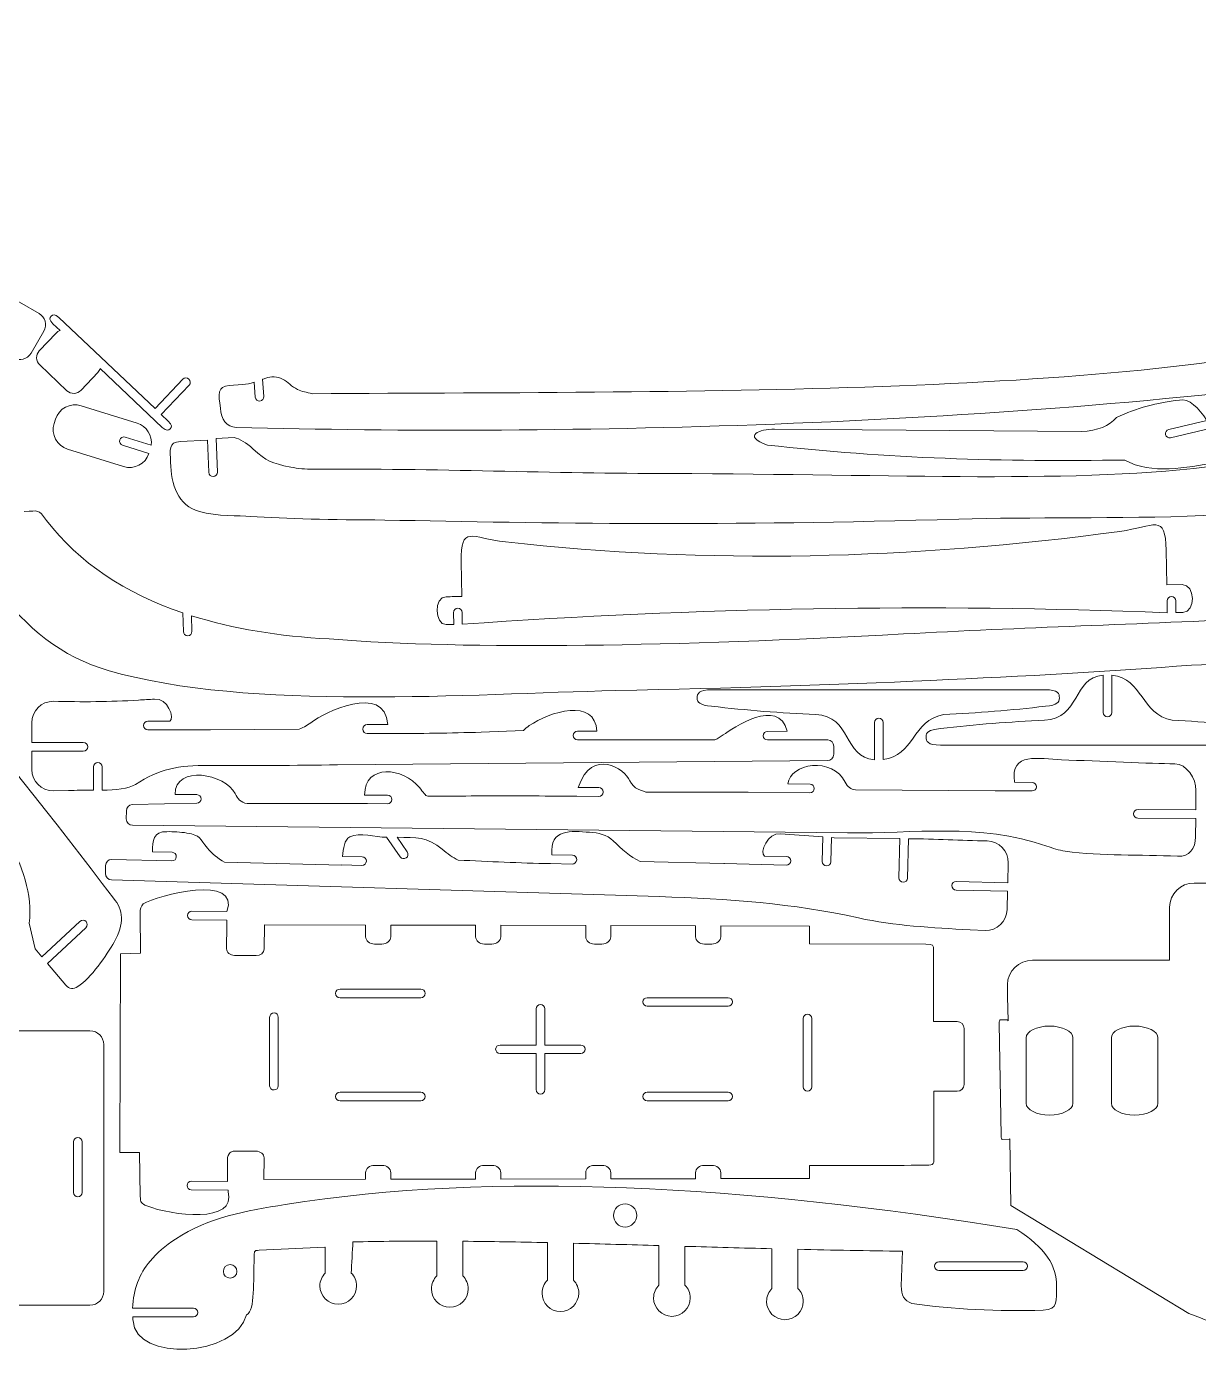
# Model space of a CAD drawing. Header units: inches. Extents: x -12.3 to 12.3, y -25.8 to -13.2.
# Drawn here: x -3.19 to 7, y -25.7 to -14.08 of the extents above; entities that cross this region are included whole.
import ezdxf

# ---------------------------------------------------------------- set-up
doc = ezdxf.new("R2010")
doc.units = ezdxf.units.IN
doc.header["$MEASUREMENT"] = 0
doc.layers.add('Layer 1', color=7, linetype='Continuous')

msp = doc.modelspace()

# ---------------------------------------------------------------- linework, layer by layer
at = {"layer": 'Layer 1', "color": 252, "lineweight": 18}
for points in [[(-9.371, -14.082), (-6.843, -16.408), (-4.514, -18.92), (-2.434, -21.663)], [(-3.767, -16.181), (-3.767, -16.181), (-3.082, -16.577), (-3.082, -16.577)], [(-3.082, -16.577), (-3.029, -16.607), (-3.01, -16.676), (-3.041, -16.729)], [(-2.961, -16.666), (-2.997, -16.631), (-2.99, -16.615), (-2.976, -16.6)], [(-2.976, -16.6), (-2.962, -16.585), (-2.946, -16.577), (-2.909, -16.612)], [(-2.976, -16.6), (-2.976, -16.6), (-2.976, -16.6), (-2.976, -16.6)], [(-2.909, -16.612), (-2.909, -16.612), (-2.073, -17.404), (-2.073, -17.404)], [(-3.041, -16.729), (-3.041, -16.729), (-3.152, -16.922), (-3.152, -16.922)], [(-2.899, -16.724), (-2.899, -16.724), (-2.961, -16.666), (-2.961, -16.666)], [(-2.933, -16.747), (-2.924, -16.736), (-2.912, -16.729), (-2.899, -16.724)], [(-3.08, -16.901), (-3.08, -16.901), (-2.933, -16.747), (-2.933, -16.747)], [(-0.705, -17.274), (2.806, -17.254), (6.347, -17.287), (8.468, -16.748)], [(-3.152, -16.922), (-3.183, -16.975), (-3.251, -16.993), (-3.304, -16.962)], [(-3.076, -17.024), (-3.111, -16.991), (-3.112, -16.935), (-3.08, -16.901)], [(-2.84, -17.248), (-2.84, -17.248), (-3.076, -17.024), (-3.076, -17.024)], [(-2.551, -17.055), (-2.554, -17.068), (-2.561, -17.08), (-2.571, -17.09)], [(-2.01, -17.567), (-2.01, -17.567), (-2.551, -17.055), (-2.551, -17.055)], [(-2.571, -17.09), (-2.571, -17.09), (-2.717, -17.244), (-2.717, -17.244)], [(-2.073, -17.404), (-2.073, -17.404), (-1.831, -17.149), (-1.831, -17.149)], [(-1.831, -17.149), (-1.817, -17.134), (-1.793, -17.133), (-1.778, -17.147)], [(-1.778, -17.147), (-1.778, -17.147), (-1.778, -17.147), (-1.778, -17.147)], [(-1.778, -17.147), (-1.763, -17.161), (-1.762, -17.185), (-1.777, -17.2)], [(8.563, -17.099), (5.403, -17.552), (1.481, -17.644), (-1.366, -17.567)], [(-1.313, -17.195), (-1.277, -17.192), (-1.244, -17.185), (-1.212, -17.175)], [(-1.212, -17.175), (-1.212, -17.175), (-1.202, -17.304), (-1.202, -17.304)], [(-1.139, -17.149), (-1.13, -17.146), (-1.12, -17.142), (-1.11, -17.138)], [(-1.127, -17.298), (-1.127, -17.298), (-1.139, -17.149), (-1.139, -17.149)], [(-1.11, -17.138), (-1.067, -17.121), (-1.008, -17.124), (-0.963, -17.147)], [(-0.963, -17.147), (-0.916, -17.171), (-0.885, -17.213), (-0.834, -17.237)], [(-2.717, -17.244), (-2.75, -17.279), (-2.805, -17.28), (-2.84, -17.248)], [(-1.777, -17.2), (-1.777, -17.2), (-2.019, -17.456), (-2.019, -17.456)], [(-1.503, -17.4), (-1.525, -17.282), (-1.528, -17.206), (-1.429, -17.204)], [(-1.429, -17.204), (-1.429, -17.204), (-1.313, -17.195), (-1.313, -17.195)], [(-1.202, -17.304), (-1.2, -17.325), (-1.182, -17.34), (-1.161, -17.339)], [(-1.161, -17.339), (-1.141, -17.337), (-1.125, -17.319), (-1.127, -17.298)], [(-0.834, -17.237), (-0.796, -17.255), (-0.754, -17.263), (-0.705, -17.274)], [(-2.939, -17.496), (-2.91, -17.402), (-2.81, -17.35), (-2.717, -17.379)], [(-2.717, -17.379), (-2.717, -17.379), (-2.229, -17.531), (-2.229, -17.531)], [(-1.366, -17.567), (-1.451, -17.565), (-1.5, -17.496), (-1.503, -17.4)], [(-1.161, -17.339), (-1.161, -17.339), (-1.161, -17.339), (-1.161, -17.339)], [(6.838, -17.33), (6.646, -17.352), (6.462, -17.398), (6.292, -17.481)], [(7.076, -17.508), (7.008, -17.398), (6.918, -17.311), (6.838, -17.33)], [(-2.834, -17.756), (-2.928, -17.727), (-2.98, -17.627), (-2.951, -17.533)], [(-2.951, -17.533), (-2.951, -17.533), (-2.939, -17.496), (-2.939, -17.496)], [(-2.229, -17.531), (-2.146, -17.557), (-2.095, -17.639), (-2.106, -17.723)], [(-2.019, -17.456), (-2.019, -17.456), (-1.958, -17.513), (-1.958, -17.513)], [(-1.958, -17.513), (-1.921, -17.548), (-1.928, -17.565), (-1.942, -17.58)], [(6.292, -17.481), (6.227, -17.553), (6.129, -17.598), (5.985, -17.603)], [(6.745, -17.585), (6.745, -17.585), (7.076, -17.508), (7.076, -17.508)], [(-2.333, -17.652), (-2.353, -17.646), (-2.374, -17.657), (-2.38, -17.676)], [(-2.106, -17.723), (-2.106, -17.723), (-2.333, -17.652), (-2.333, -17.652)], [(-1.942, -17.58), (-1.957, -17.595), (-1.973, -17.602), (-2.01, -17.567)], [(-1.541, -17.664), (-1.541, -17.664), (-1.386, -17.655), (-1.386, -17.655)], [(-1.386, -17.655), (-1.335, -17.666), (-1.279, -17.701), (-1.222, -17.753)], [(3.317, -17.583), (3.187, -17.582), (3.029, -17.64), (3.255, -17.721)], [(5.985, -17.603), (5.985, -17.603), (3.317, -17.583), (3.317, -17.583)], [(6.717, -17.63), (6.712, -17.61), (6.725, -17.59), (6.745, -17.585)], [(6.762, -17.658), (6.742, -17.663), (6.722, -17.65), (6.717, -17.63)], [(6.717, -17.63), (6.717, -17.63), (6.717, -17.63), (6.717, -17.63)], [(7.114, -17.575), (7.114, -17.575), (6.762, -17.658), (6.762, -17.658)], [(-2.347, -17.908), (-2.347, -17.908), (-2.834, -17.756), (-2.834, -17.756)], [(-2.38, -17.676), (-2.387, -17.696), (-2.375, -17.717), (-2.356, -17.723)], [(-2.38, -17.676), (-2.38, -17.676), (-2.38, -17.676), (-2.38, -17.676)], [(-2.356, -17.723), (-2.356, -17.723), (-2.126, -17.795), (-2.126, -17.795)], [(-1.938, -17.87), (-1.941, -17.767), (-1.961, -17.695), (-1.851, -17.69)], [(-1.851, -17.69), (-1.851, -17.69), (-1.616, -17.679), (-1.616, -17.679)], [(-1.616, -17.679), (-1.616, -17.679), (-1.606, -17.958), (-1.606, -17.958)], [(-1.531, -17.956), (-1.531, -17.956), (-1.541, -17.664), (-1.541, -17.664)], [(-1.222, -17.753), (-1.096, -17.867), (-1.069, -17.876), (-0.892, -17.913)], [(3.255, -17.721), (4.279, -17.837), (5.317, -17.869), (6.364, -17.851)], [(-2.126, -17.795), (-2.156, -17.886), (-2.255, -17.936), (-2.347, -17.908)], [(-1.687, -18.3), (-1.877, -18.246), (-1.933, -18.066), (-1.938, -17.87)], [(6.364, -17.851), (6.592, -17.984), (6.901, -17.912), (7.149, -17.876)], [(-1.606, -17.958), (-1.605, -17.979), (-1.588, -17.996), (-1.567, -17.995)], [(-1.567, -17.995), (-1.547, -17.994), (-1.53, -17.977), (-1.531, -17.956)], [(-1.567, -17.995), (-1.567, -17.995), (-1.567, -17.995), (-1.567, -17.995)], [(-0.892, -17.913), (-0.831, -17.925), (-0.766, -17.931), (-0.697, -17.93)], [(-0.697, -17.93), (0.355, -17.924), (1.4, -17.968), (2.413, -17.969)], [(2.413, -17.969), (4.374, -17.973), (5.974, -18.061), (7.196, -17.897)], [(9.131, -18.023), (7.944, -18.437), (6.161, -18.327), (4.918, -18.365)], [(-3.017, -18.376), (-3.094, -18.275), (-3.082, -18.293), (-3.212, -18.3)], [(-1.247, -18.341), (-1.334, -18.335), (-1.537, -18.341), (-1.687, -18.3)], [(-0.074, -18.373), (-0.542, -18.371), (-0.926, -18.362), (-1.247, -18.341)], [(6.723, -18.635), (6.718, -18.308), (6.621, -18.431), (6.32, -18.472)], [(-1.83, -19.181), (-2.331, -19.01), (-2.738, -18.743), (-3.017, -18.376)], [(4.918, -18.365), (2.904, -18.426), (1.312, -18.403), (-0.074, -18.373)], [(0.976, -18.563), (0.675, -18.529), (0.586, -18.412), (0.591, -18.738)], [(6.32, -18.472), (4.509, -18.718), (2.726, -18.76), (0.976, -18.563)], [(6.728, -18.937), (6.728, -18.937), (6.723, -18.635), (6.723, -18.635)], [(0.591, -18.738), (0.591, -18.738), (0.596, -19.038), (0.596, -19.038)], [(6.862, -18.935), (6.862, -18.935), (6.729, -18.937), (6.729, -18.937)], [(6.868, -19.177), (6.981, -19.175), (6.978, -18.933), (6.862, -18.935)], [(-3.446, -18.967), (-3.191, -19.314), (-2.897, -19.56), (-2.472, -19.684)], [(0.46, -19.04), (0.35, -19.042), (0.359, -19.283), (0.458, -19.282)], [(0.596, -19.038), (0.551, -19.039), (0.506, -19.04), (0.46, -19.04)], [(0.596, -19.038), (0.596, -19.038), (0.596, -19.038), (0.596, -19.038)], [(0.596, -19.038), (0.596, -19.038), (0.596, -19.038), (0.596, -19.038)], [(6.729, -18.937), (6.729, -18.937), (6.728, -18.937), (6.728, -18.937)], [(6.729, -18.937), (6.729, -18.937), (6.729, -18.937), (6.729, -18.937)], [(6.732, -19.077), (6.731, -19.056), (6.748, -19.039), (6.768, -19.039)], [(6.768, -19.039), (6.789, -19.038), (6.806, -19.055), (6.806, -19.076)], [(6.768, -19.039), (6.768, -19.039), (6.768, -19.039), (6.768, -19.039)], [(0.523, -19.179), (0.523, -19.158), (0.539, -19.141), (0.56, -19.141)], [(0.56, -19.141), (0.581, -19.14), (0.598, -19.157), (0.598, -19.178)], [(0.56, -19.141), (0.56, -19.141), (0.56, -19.141), (0.56, -19.141)], [(0.6, -19.279), (2.631, -19.136), (4.675, -19.099), (6.732, -19.179)], [(6.732, -19.179), (6.732, -19.179), (6.731, -19.083), (6.731, -19.083)], [(6.731, -19.083), (6.731, -19.083), (6.732, -19.083), (6.732, -19.083)], [(6.732, -19.082), (6.732, -19.082), (6.732, -19.077), (6.732, -19.077)], [(6.732, -19.083), (6.732, -19.083), (6.732, -19.082), (6.732, -19.082)], [(6.806, -19.076), (6.806, -19.076), (6.808, -19.178), (6.808, -19.178)], [(-1.827, -19.343), (-1.827, -19.343), (-1.83, -19.181), (-1.83, -19.181)], [(-0.557, -19.407), (-0.994, -19.385), (-1.397, -19.319), (-1.755, -19.205)], [(-1.755, -19.205), (-1.755, -19.205), (-1.753, -19.341), (-1.753, -19.341)], [(0.458, -19.282), (0.458, -19.282), (0.525, -19.281), (0.525, -19.281)], [(0.525, -19.281), (0.525, -19.281), (0.523, -19.179), (0.523, -19.179)], [(0.598, -19.178), (0.598, -19.178), (0.598, -19.182), (0.598, -19.182)], [(0.598, -19.182), (0.598, -19.183), (0.598, -19.184), (0.598, -19.185)], [(0.598, -19.185), (0.598, -19.185), (0.598, -19.185), (0.598, -19.185)], [(0.598, -19.185), (0.598, -19.185), (0.6, -19.279), (0.6, -19.279)], [(7.55, -19.228), (6.498, -19.278), (5.45, -19.309), (4.439, -19.364)], [(6.808, -19.178), (6.828, -19.177), (6.848, -19.177), (6.868, -19.177)], [(-1.789, -19.38), (-1.81, -19.38), (-1.827, -19.363), (-1.827, -19.343)], [(-1.753, -19.341), (-1.752, -19.362), (-1.769, -19.379), (-1.789, -19.38)], [(-1.789, -19.38), (-1.789, -19.38), (-1.789, -19.38), (-1.789, -19.38)], [(4.439, -19.364), (2.481, -19.469), (0.672, -19.507), (-0.557, -19.407)], [(6.944, -19.636), (7.411, -19.611), (7.819, -19.58), (8.138, -19.543)], [(-2.472, -19.684), (-1.265, -20.035), (0.689, -19.884), (1.931, -19.857)], [(1.931, -19.857), (3.946, -19.813), (5.561, -19.739), (6.944, -19.636)], [(6.176, -19.722), (5.902, -19.746), (5.98, -20.1), (5.665, -20.114)], [(6.176, -20.046), (6.176, -20.046), (6.176, -19.722), (6.176, -19.722)], [(6.776, -20.115), (6.502, -20.062), (6.523, -19.754), (6.251, -19.723)], [(6.251, -19.723), (6.251, -19.723), (6.251, -20.046), (6.251, -20.046)], [(-0.048, -20.153), (-0.073, -19.78), (-0.619, -20.058), (-0.706, -20.128)], [(2.643, -19.921), (2.643, -19.882), (2.657, -19.849), (2.769, -19.849)], [(2.769, -19.849), (2.769, -19.849), (5.672, -19.849), (5.672, -19.849)], [(5.672, -19.849), (5.784, -19.849), (5.794, -19.882), (5.794, -19.921)], [(-2.958, -19.95), (-3.061, -19.948), (-3.145, -20.034), (-3.145, -20.137)], [(-2.216, -19.939), (-2.464, -19.956), (-2.711, -19.955), (-2.958, -19.95)], [(-2.078, -19.93), (-2.124, -19.935), (-2.17, -19.936), (-2.216, -19.939)], [(-1.944, -20.123), (-1.898, -20.1), (-1.966, -19.915), (-2.078, -19.93)], [(1.771, -20.211), (1.754, -19.913), (1.36, -20.043), (1.182, -20.161)], [(2.769, -19.993), (2.662, -19.981), (2.643, -19.961), (2.643, -19.921)], [(3.426, -20.211), (3.354, -19.906), (2.948, -20.189), (2.87, -20.241)], [(5.794, -19.921), (5.794, -19.961), (5.779, -19.981), (5.672, -19.993)], [(5.794, -19.921), (5.794, -19.921), (5.794, -19.921), (5.794, -19.921)], [(3.674, -20.065), (3.373, -20.052), (3.071, -20.028), (2.769, -19.993)], [(4.185, -20.458), (3.911, -20.434), (3.989, -20.08), (3.674, -20.065)], [(4.223, -20.096), (4.202, -20.096), (4.185, -20.113), (4.185, -20.134)], [(4.26, -20.134), (4.26, -20.113), (4.243, -20.096), (4.223, -20.096)], [(4.223, -20.096), (4.223, -20.096), (4.223, -20.096), (4.223, -20.096)], [(4.785, -20.065), (4.511, -20.118), (4.532, -20.426), (4.26, -20.457)], [(5.672, -19.993), (5.376, -20.028), (5.081, -20.051), (4.785, -20.065)], [(6.214, -20.084), (6.193, -20.084), (6.176, -20.067), (6.176, -20.046)], [(6.251, -20.046), (6.251, -20.067), (6.234, -20.084), (6.214, -20.084)], [(6.214, -20.084), (6.214, -20.084), (6.214, -20.084), (6.214, -20.084)], [(-3.145, -20.137), (-3.145, -20.137), (-3.145, -20.308), (-3.145, -20.308)], [(-2.173, -20.161), (-2.173, -20.14), (-2.156, -20.123), (-2.135, -20.123)], [(-2.135, -20.198), (-2.156, -20.198), (-2.173, -20.181), (-2.173, -20.161)], [(-2.173, -20.161), (-2.173, -20.161), (-2.173, -20.161), (-2.173, -20.161)], [(-2.135, -20.123), (-2.135, -20.123), (-1.944, -20.123), (-1.944, -20.123)], [(-1.599, -20.198), (-1.599, -20.198), (-2.135, -20.198), (-2.135, -20.198)], [(-1.591, -20.197), (-1.594, -20.198), (-1.597, -20.198), (-1.599, -20.198)], [(-0.819, -20.192), (-0.819, -20.192), (-1.591, -20.197), (-1.591, -20.197)], [(-0.706, -20.128), (-0.74, -20.155), (-0.778, -20.175), (-0.819, -20.192)], [(-0.265, -20.191), (-0.265, -20.17), (-0.248, -20.153), (-0.227, -20.153)], [(-0.265, -20.192), (-0.265, -20.192), (-0.265, -20.191), (-0.265, -20.191)], [(-0.265, -20.191), (-0.265, -20.191), (-0.265, -20.191), (-0.265, -20.191)], [(-0.265, -20.193), (-0.265, -20.193), (-0.265, -20.192), (-0.265, -20.192)], [(-0.227, -20.231), (-0.248, -20.231), (-0.265, -20.214), (-0.265, -20.193)], [(-0.265, -20.193), (-0.265, -20.193), (-0.265, -20.193), (-0.265, -20.193)], [(-0.227, -20.153), (-0.227, -20.153), (-0.048, -20.153), (-0.048, -20.153)], [(1.132, -20.203), (1.132, -20.203), (0.765, -20.219), (0.765, -20.219)], [(1.182, -20.161), (1.164, -20.174), (1.149, -20.19), (1.132, -20.203)], [(1.564, -20.248), (1.564, -20.228), (1.581, -20.211), (1.601, -20.211)], [(1.601, -20.211), (1.601, -20.211), (1.771, -20.211), (1.771, -20.211)], [(3.217, -20.249), (3.217, -20.228), (3.234, -20.212), (3.255, -20.212)], [(3.255, -20.212), (3.255, -20.212), (3.426, -20.211), (3.426, -20.211)], [(4.185, -20.134), (4.185, -20.134), (4.185, -20.458), (4.185, -20.458)], [(4.26, -20.457), (4.26, -20.457), (4.26, -20.134), (4.26, -20.134)], [(4.76, -20.187), (4.653, -20.199), (4.634, -20.219), (4.634, -20.259)], [(5.665, -20.114), (5.364, -20.128), (5.062, -20.152), (4.76, -20.187)], [(7.663, -20.187), (7.367, -20.152), (7.072, -20.129), (6.776, -20.115)], [(-0.037, -20.231), (-0.037, -20.231), (-0.227, -20.231), (-0.227, -20.231)], [(0.765, -20.219), (0.496, -20.226), (0.232, -20.231), (-0.037, -20.231)], [(1.601, -20.286), (1.581, -20.286), (1.564, -20.269), (1.564, -20.248)], [(1.564, -20.248), (1.564, -20.248), (1.564, -20.248), (1.564, -20.248)], [(1.776, -20.286), (1.776, -20.286), (1.601, -20.286), (1.601, -20.286)], [(2.798, -20.286), (2.798, -20.286), (1.776, -20.286), (1.776, -20.286)], [(1.776, -20.286), (1.776, -20.286), (1.776, -20.286), (1.776, -20.286)], [(2.87, -20.241), (2.847, -20.257), (2.823, -20.273), (2.798, -20.286)], [(3.217, -20.249), (3.217, -20.249), (3.217, -20.249), (3.217, -20.249)], [(3.831, -20.341), (3.831, -20.312), (3.809, -20.289), (3.781, -20.286)], [(4.634, -20.259), (4.634, -20.298), (4.648, -20.331), (4.76, -20.331)], [(4.76, -20.331), (4.76, -20.331), (7.663, -20.331), (7.663, -20.331)], [(-3.145, -20.383), (-3.145, -20.383), (-3.145, -20.542), (-3.145, -20.542)], [(-2.659, -20.345), (-2.659, -20.345), (-2.659, -20.345), (-2.659, -20.345)], [(1.609, -20.699), (1.727, -20.344), (2.018, -20.541), (2.057, -20.641)], [(3.433, -20.669), (3.445, -20.489), (3.826, -20.429), (3.931, -20.654)], [(3.776, -20.465), (3.806, -20.465), (3.831, -20.441), (3.831, -20.411)], [(3.831, -20.411), (3.831, -20.411), (3.831, -20.341), (3.831, -20.341)], [(5.404, -20.654), (5.363, -20.383), (5.618, -20.453), (5.813, -20.459)], [(-3.145, -20.542), (-3.145, -20.645), (-3.061, -20.731), (-2.958, -20.729)], [(-2.608, -20.521), (-2.608, -20.5), (-2.591, -20.483), (-2.571, -20.483)], [(-2.608, -20.724), (-2.608, -20.724), (-2.608, -20.521), (-2.608, -20.521)], [(-2.571, -20.483), (-2.571, -20.483), (-2.571, -20.483), (-2.571, -20.483)], [(-2.571, -20.483), (-2.55, -20.483), (-2.533, -20.5), (-2.533, -20.521)], [(-2.533, -20.521), (-2.533, -20.521), (-2.533, -20.723), (-2.533, -20.723)], [(-2.243, -20.673), (-2.036, -20.54), (-1.874, -20.505), (-1.602, -20.508)], [(-1.899, -20.76), (-1.9, -20.495), (-1.458, -20.584), (-1.376, -20.753)], [(-1.602, -20.508), (-1.227, -20.513), (-0.861, -20.506), (-0.485, -20.503)], [(-0.485, -20.503), (-0.485, -20.503), (3.776, -20.465), (3.776, -20.465)], [(-0.25, -20.765), (-0.25, -20.488), (0.086, -20.525), (0.228, -20.701)], [(5.813, -20.459), (6.145, -20.47), (6.593, -20.492), (6.797, -20.494)], [(6.797, -20.494), (6.9, -20.494), (6.983, -20.621), (6.982, -20.724)], [(-2.533, -20.723), (-2.416, -20.721), (-2.304, -20.712), (-2.243, -20.673)], [(2.057, -20.641), (2.087, -20.714), (2.172, -20.729), (2.195, -20.739)], [(3.625, -20.671), (3.625, -20.671), (3.433, -20.669), (3.433, -20.669)], [(3.662, -20.708), (3.662, -20.688), (3.645, -20.671), (3.625, -20.671)], [(3.931, -20.654), (3.949, -20.694), (3.981, -20.718), (4.019, -20.719)], [(5.557, -20.655), (5.557, -20.655), (5.404, -20.654), (5.404, -20.654)], [(5.594, -20.693), (5.594, -20.672), (5.577, -20.656), (5.557, -20.655)], [(-2.958, -20.729), (-2.958, -20.729), (-2.827, -20.727), (-2.827, -20.727)], [(-2.827, -20.727), (-2.765, -20.723), (-2.687, -20.724), (-2.608, -20.724)], [(-1.711, -20.762), (-1.711, -20.762), (-1.899, -20.76), (-1.899, -20.76)], [(-1.673, -20.8), (-1.673, -20.779), (-1.69, -20.762), (-1.711, -20.762)], [(-1.376, -20.753), (-1.355, -20.796), (-1.329, -20.83), (-1.272, -20.84)], [(-0.05, -20.767), (-0.05, -20.767), (-0.25, -20.765), (-0.25, -20.765)], [(-0.012, -20.804), (-0.012, -20.784), (-0.029, -20.767), (-0.05, -20.767)], [(0.228, -20.701), (0.258, -20.739), (0.278, -20.774), (0.3, -20.774)], [(0.3, -20.774), (1.198, -20.774), (0.7, -20.769), (1.597, -20.776)], [(1.597, -20.776), (1.597, -20.776), (1.787, -20.778), (1.787, -20.778)], [(1.788, -20.7), (1.788, -20.7), (1.609, -20.699), (1.609, -20.699)], [(1.787, -20.778), (1.808, -20.778), (1.825, -20.762), (1.825, -20.741)], [(1.825, -20.738), (1.826, -20.718), (1.809, -20.701), (1.788, -20.7)], [(1.825, -20.74), (1.825, -20.74), (1.825, -20.738), (1.825, -20.738)], [(1.825, -20.738), (1.825, -20.738), (1.825, -20.738), (1.825, -20.738)], [(1.825, -20.741), (1.825, -20.741), (1.825, -20.74), (1.825, -20.74)], [(1.825, -20.741), (1.825, -20.741), (1.825, -20.741), (1.825, -20.741)], [(2.195, -20.739), (2.195, -20.739), (3.08, -20.74), (3.08, -20.74)], [(3.08, -20.74), (3.083, -20.741), (3.085, -20.741), (3.088, -20.741)], [(3.088, -20.741), (3.088, -20.741), (3.624, -20.746), (3.624, -20.746)], [(3.624, -20.746), (3.645, -20.746), (3.662, -20.729), (3.662, -20.708)], [(3.662, -20.708), (3.662, -20.708), (3.662, -20.708), (3.662, -20.708)], [(4.019, -20.719), (4.019, -20.719), (5.236, -20.728), (5.236, -20.728)], [(5.236, -20.728), (5.236, -20.728), (5.556, -20.73), (5.556, -20.73)], [(5.556, -20.73), (5.577, -20.73), (5.594, -20.714), (5.594, -20.693)], [(5.594, -20.693), (5.594, -20.693), (5.594, -20.693), (5.594, -20.693)], [(6.982, -20.724), (6.982, -20.724), (6.981, -20.895), (6.981, -20.895)], [(-2.323, -20.973), (-2.323, -20.973), (-2.322, -20.903), (-2.322, -20.903)], [(-2.322, -20.903), (-2.322, -20.875), (-2.3, -20.851), (-2.272, -20.849)], [(-2.272, -20.849), (-2.272, -20.849), (-1.711, -20.837), (-1.711, -20.837)], [(-1.711, -20.837), (-1.69, -20.836), (-1.673, -20.82), (-1.673, -20.8)], [(-1.673, -20.8), (-1.673, -20.8), (-1.673, -20.8), (-1.673, -20.8)], [(-1.272, -20.84), (-1.272, -20.84), (-0.225, -20.84), (-0.225, -20.84)], [(-0.225, -20.84), (-0.225, -20.84), (-0.225, -20.84), (-0.225, -20.84)], [(-0.225, -20.84), (-0.225, -20.84), (-0.05, -20.841), (-0.05, -20.841)], [(-0.05, -20.841), (-0.03, -20.841), (-0.013, -20.825), (-0.012, -20.804)], [(-0.012, -20.804), (-0.012, -20.804), (-0.012, -20.804), (-0.012, -20.804)], [(6.478, -20.891), (6.457, -20.891), (6.44, -20.908), (6.44, -20.928)], [(6.981, -20.895), (6.981, -20.895), (6.478, -20.891), (6.478, -20.891)], [(-2.269, -21.028), (-2.299, -21.028), (-2.323, -21.003), (-2.323, -20.973)], [(3.95, -21.095), (3.95, -21.095), (-2.269, -21.028), (-2.269, -21.028)], [(5.685, -21.209), (5.092, -21.007), (4.532, -21.101), (3.95, -21.095)], [(6.44, -20.928), (6.44, -20.928), (6.44, -20.928), (6.44, -20.928)], [(6.44, -20.928), (6.44, -20.949), (6.457, -20.966), (6.477, -20.966)], [(6.477, -20.966), (6.477, -20.966), (6.98, -20.97), (6.98, -20.97)], [(6.98, -20.97), (6.98, -20.97), (6.979, -21.129), (6.979, -21.129)], [(-3.167, -21.881), (-3.14, -21.633), (-3.221, -21.377), (-3.376, -21.116)], [(-2.095, -21.259), (-2.1, -21.165), (-2.083, -21.078), (-1.972, -21.084)], [(-1.972, -21.084), (-1.912, -21.083), (-1.853, -21.086), (-1.796, -21.096)], [(-1.796, -21.096), (-1.675, -21.116), (-1.688, -21.142), (-1.617, -21.228)], [(-0.441, -21.299), (-0.436, -21.231), (-0.426, -21.153), (-0.379, -21.13)], [(-0.379, -21.13), (-0.289, -21.084), (-0.158, -21.132), (-0.059, -21.133)], [(-0.059, -21.133), (-0.059, -21.133), (0.059, -21.303), (0.059, -21.303)], [(0.033, -21.133), (0.197, -21.134), (0.295, -21.126), (0.424, -21.237)], [(0.121, -21.26), (0.121, -21.26), (0.033, -21.133), (0.033, -21.133)], [(1.379, -21.285), (1.358, -21.055), (1.549, -21.078), (1.707, -21.089)], [(1.707, -21.089), (1.783, -21.094), (1.857, -21.11), (1.913, -21.164)], [(3.228, -21.296), (3.183, -21.271), (3.256, -21.086), (3.368, -21.104)], [(3.368, -21.104), (3.368, -21.104), (3.737, -21.13), (3.737, -21.13)], [(3.737, -21.13), (3.737, -21.13), (3.731, -21.344), (3.731, -21.344)], [(3.806, -21.345), (3.806, -21.345), (3.811, -21.135), (3.811, -21.135)], [(3.811, -21.135), (3.811, -21.135), (3.834, -21.137), (3.834, -21.137)], [(3.834, -21.137), (3.834, -21.137), (4.406, -21.144), (4.406, -21.144)], [(4.406, -21.144), (4.406, -21.144), (4.398, -21.486), (4.398, -21.486)], [(6.979, -21.129), (6.978, -21.232), (6.925, -21.304), (6.822, -21.298)], [(-1.924, -21.263), (-1.924, -21.263), (-2.095, -21.259), (-2.095, -21.259)], [(-1.617, -21.228), (-1.577, -21.277), (-1.527, -21.317), (-1.469, -21.349)], [(0.112, -21.312), (0.128, -21.301), (0.133, -21.277), (0.121, -21.26)], [(0.424, -21.237), (0.47, -21.276), (0.516, -21.308), (0.565, -21.331)], [(1.913, -21.164), (1.988, -21.237), (2.058, -21.302), (2.148, -21.343)], [(4.472, -21.487), (4.472, -21.487), (4.481, -21.145), (4.481, -21.145)], [(4.481, -21.145), (4.718, -21.148), (4.935, -21.159), (5.167, -21.165)], [(5.167, -21.165), (5.269, -21.167), (5.351, -21.254), (5.349, -21.356)], [(5.844, -21.254), (5.791, -21.246), (5.736, -21.227), (5.685, -21.209)], [(6.822, -21.298), (6.496, -21.281), (6.167, -21.297), (5.844, -21.254)], [(-2.503, -21.378), (-2.503, -21.35), (-2.48, -21.327), (-2.452, -21.325)], [(-2.452, -21.325), (-2.452, -21.325), (-1.926, -21.338), (-1.926, -21.338)], [(-1.926, -21.338), (-1.905, -21.339), (-1.888, -21.322), (-1.888, -21.302)], [(-1.888, -21.302), (-1.887, -21.281), (-1.904, -21.264), (-1.924, -21.263)], [(-1.888, -21.302), (-1.888, -21.302), (-1.888, -21.302), (-1.888, -21.302)], [(-1.469, -21.349), (-1.469, -21.349), (-0.448, -21.374), (-0.448, -21.374)], [(-0.448, -21.374), (-0.448, -21.374), (-0.448, -21.373), (-0.448, -21.373)], [(-0.448, -21.373), (-0.448, -21.373), (-0.273, -21.378), (-0.273, -21.378)], [(-0.272, -21.303), (-0.272, -21.303), (-0.441, -21.299), (-0.441, -21.299)], [(-0.273, -21.378), (-0.253, -21.378), (-0.235, -21.362), (-0.235, -21.341)], [(-0.235, -21.341), (-0.234, -21.321), (-0.251, -21.303), (-0.272, -21.303)], [(-0.235, -21.341), (-0.235, -21.341), (-0.235, -21.341), (-0.235, -21.341)], [(0.059, -21.303), (0.071, -21.32), (0.095, -21.324), (0.112, -21.312)], [(0.112, -21.312), (0.112, -21.312), (0.112, -21.312), (0.112, -21.312)], [(0.565, -21.331), (0.833, -21.344), (1.097, -21.356), (1.366, -21.362)], [(1.366, -21.362), (1.366, -21.362), (1.556, -21.367), (1.556, -21.367)], [(1.558, -21.289), (1.558, -21.289), (1.379, -21.285), (1.379, -21.285)], [(1.556, -21.367), (1.577, -21.367), (1.594, -21.351), (1.595, -21.33)], [(1.595, -21.328), (1.595, -21.307), (1.579, -21.29), (1.558, -21.289)], [(1.595, -21.329), (1.595, -21.329), (1.595, -21.328), (1.595, -21.328)], [(1.595, -21.328), (1.595, -21.328), (1.595, -21.328), (1.595, -21.328)], [(1.595, -21.33), (1.595, -21.33), (1.595, -21.329), (1.595, -21.329)], [(1.595, -21.33), (1.595, -21.33), (1.595, -21.33), (1.595, -21.33)], [(2.148, -21.343), (2.148, -21.343), (2.875, -21.361), (2.875, -21.361)], [(2.875, -21.361), (2.877, -21.362), (2.88, -21.362), (2.882, -21.362)], [(2.882, -21.362), (2.882, -21.362), (3.418, -21.375), (3.418, -21.375)], [(3.42, -21.3), (3.42, -21.3), (3.228, -21.296), (3.228, -21.296)], [(3.418, -21.375), (3.439, -21.376), (3.456, -21.359), (3.457, -21.339)], [(3.457, -21.339), (3.457, -21.318), (3.44, -21.301), (3.42, -21.3)], [(3.457, -21.339), (3.457, -21.339), (3.457, -21.339), (3.457, -21.339)], [(3.731, -21.344), (3.731, -21.364), (3.747, -21.382), (3.768, -21.382)], [(3.768, -21.382), (3.788, -21.383), (3.806, -21.366), (3.806, -21.345)], [(5.349, -21.356), (5.349, -21.356), (5.345, -21.528), (5.345, -21.528)], [(-2.452, -21.504), (-2.482, -21.503), (-2.506, -21.478), (-2.505, -21.448)], [(-2.505, -21.448), (-2.505, -21.448), (-2.503, -21.378), (-2.503, -21.378)], [(-1.449, -21.779), (-1.323, -21.449), (-2.056, -21.638), (-2.176, -21.712)], [(3.768, -21.382), (3.768, -21.382), (3.768, -21.382), (3.768, -21.382)], [(4.398, -21.486), (4.397, -21.506), (4.413, -21.524), (4.434, -21.524)], [(4.434, -21.524), (4.455, -21.525), (4.472, -21.508), (4.472, -21.487)], [(2.312, -21.649), (2.312, -21.649), (-2.452, -21.504), (-2.452, -21.504)], [(4.434, -21.524), (4.434, -21.524), (4.434, -21.524), (4.434, -21.524)], [(4.897, -21.517), (4.876, -21.516), (4.859, -21.533), (4.858, -21.553)], [(4.858, -21.553), (4.858, -21.553), (4.858, -21.553), (4.858, -21.553)], [(4.858, -21.553), (4.858, -21.574), (4.874, -21.591), (4.895, -21.592)], [(4.895, -21.592), (4.895, -21.592), (5.343, -21.602), (5.343, -21.602)], [(5.345, -21.528), (5.345, -21.528), (4.897, -21.517), (4.897, -21.517)], [(5.343, -21.602), (5.343, -21.602), (5.339, -21.762), (5.339, -21.762)], [(6.752, -21.741), (6.752, -21.625), (6.848, -21.531), (6.966, -21.531)], [(-2.434, -21.663), (-2.347, -21.76), (-2.341, -21.886), (-2.429, -22.044)], [(-2.176, -21.712), (-2.196, -21.733), (-2.204, -21.759), (-2.202, -21.789)], [(4.045, -21.834), (3.481, -21.708), (2.908, -21.667), (2.312, -21.649)], [(-2.202, -21.789), (-2.202, -21.789), (-2.2, -22.14), (-2.2, -22.14)], [(-1.791, -21.813), (-1.791, -21.792), (-1.773, -21.776), (-1.753, -21.776)], [(-1.754, -21.851), (-1.774, -21.85), (-1.791, -21.833), (-1.791, -21.813)], [(-1.791, -21.813), (-1.791, -21.813), (-1.791, -21.813), (-1.791, -21.813)], [(-1.753, -21.776), (-1.753, -21.776), (-1.449, -21.779), (-1.449, -21.779)], [(5.017, -21.939), (4.688, -21.917), (4.361, -21.905), (4.045, -21.834)], [(5.339, -21.762), (5.337, -21.864), (5.25, -21.948), (5.148, -21.944)], [(6.751, -22.202), (6.751, -22.202), (6.752, -21.741), (6.752, -21.741)], [(-3.116, -22.103), (-3.116, -22.103), (-3.167, -21.881), (-3.167, -21.881)], [(-2.726, -21.864), (-2.726, -21.864), (-3.057, -22.173), (-3.057, -22.173)], [(-3.008, -22.23), (-3.008, -22.23), (-2.675, -21.919), (-2.675, -21.919)], [(-2.673, -21.866), (-2.687, -21.851), (-2.711, -21.85), (-2.726, -21.864)], [(-2.675, -21.919), (-2.66, -21.904), (-2.659, -21.881), (-2.673, -21.866)], [(-2.673, -21.866), (-2.673, -21.866), (-2.673, -21.866), (-2.673, -21.866)], [(-1.449, -21.853), (-1.449, -21.853), (-1.754, -21.851), (-1.754, -21.851)], [(-1.451, -22.102), (-1.451, -22.102), (-1.449, -21.896), (-1.449, -21.896)], [(-1.449, -21.896), (-1.449, -21.896), (-1.449, -21.853), (-1.449, -21.853)], [(-1.121, -21.893), (-1.121, -21.893), (-1.123, -22.105), (-1.123, -22.105)], [(-0.241, -21.896), (-0.241, -21.896), (-1.121, -21.893), (-1.121, -21.893)], [(-0.241, -21.998), (-0.241, -21.998), (-0.241, -21.896), (-0.241, -21.896)], [(0.716, -21.898), (0.716, -21.898), (-0.022, -21.896), (-0.022, -21.896)], [(-0.022, -21.896), (-0.022, -21.896), (-0.022, -21.998), (-0.022, -21.998)], [(0.716, -21.998), (0.716, -21.998), (0.716, -21.898), (0.716, -21.898)], [(1.673, -21.9), (1.673, -21.9), (0.934, -21.898), (0.934, -21.898)], [(0.934, -21.898), (0.934, -21.898), (0.934, -21.998), (0.934, -21.998)], [(1.673, -21.998), (1.673, -21.998), (1.673, -21.9), (1.673, -21.9)], [(2.629, -21.902), (2.629, -21.902), (1.891, -21.901), (1.891, -21.901)], [(1.891, -21.901), (1.891, -21.901), (1.891, -21.998), (1.891, -21.998)], [(2.629, -21.998), (2.629, -21.998), (2.629, -21.902), (2.629, -21.902)], [(3.62, -21.905), (3.62, -21.905), (2.848, -21.903), (2.848, -21.903)], [(2.848, -21.903), (2.848, -21.903), (2.848, -21.998), (2.848, -21.998)], [(3.62, -22.061), (3.62, -22.061), (3.62, -21.905), (3.62, -21.905)], [(5.148, -21.944), (5.148, -21.944), (5.017, -21.939), (5.017, -21.939)], [(-2.429, -22.044), (-2.491, -22.156), (-2.633, -22.362), (-2.745, -22.432)], [(-0.164, -22.062), (-0.206, -22.062), (-0.241, -22.033), (-0.241, -21.998)], [(-0.099, -22.062), (-0.099, -22.062), (-0.164, -22.062), (-0.164, -22.062)], [(-0.022, -21.998), (-0.022, -22.033), (-0.057, -22.062), (-0.099, -22.062)], [(0.792, -22.062), (0.75, -22.062), (0.716, -22.033), (0.716, -21.998)], [(0.858, -22.062), (0.858, -22.062), (0.792, -22.062), (0.792, -22.062)], [(0.934, -21.998), (0.934, -22.033), (0.9, -22.062), (0.858, -22.062)], [(1.749, -22.062), (1.707, -22.062), (1.673, -22.033), (1.673, -21.998)], [(1.815, -22.062), (1.815, -22.062), (1.749, -22.062), (1.749, -22.062)], [(1.891, -21.998), (1.891, -22.033), (1.857, -22.062), (1.815, -22.062)], [(2.706, -22.062), (2.664, -22.062), (2.629, -22.033), (2.629, -21.998)], [(2.771, -22.062), (2.771, -22.062), (2.706, -22.062), (2.706, -22.062)], [(2.848, -21.998), (2.848, -22.033), (2.813, -22.062), (2.771, -22.062)], [(4.633, -22.063), (4.633, -22.063), (3.62, -22.061), (3.62, -22.061)], [(4.699, -22.125), (4.699, -22.065), (4.696, -22.063), (4.633, -22.063)], [(-3.057, -22.173), (-3.057, -22.173), (-3.116, -22.103), (-3.116, -22.103)], [(-2.373, -22.146), (-2.373, -22.146), (-2.379, -23.876), (-2.379, -23.876)], [(-2.2, -22.14), (-2.2, -22.14), (-2.373, -22.146), (-2.373, -22.146)], [(-1.381, -22.16), (-1.42, -22.16), (-1.452, -22.134), (-1.451, -22.102)], [(-1.194, -22.162), (-1.194, -22.162), (-1.381, -22.16), (-1.381, -22.16)], [(-1.123, -22.105), (-1.123, -22.137), (-1.156, -22.162), (-1.194, -22.162)], [(4.7, -22.735), (4.7, -22.532), (4.699, -22.329), (4.699, -22.125)], [(-2.85, -22.418), (-2.85, -22.418), (-3.008, -22.23), (-3.008, -22.23)], [(5.343, -22.414), (5.341, -22.297), (5.44, -22.202), (5.559, -22.202)], [(5.559, -22.202), (5.559, -22.202), (6.751, -22.202), (6.751, -22.202)], [(-2.745, -22.432), (-2.784, -22.457), (-2.819, -22.452), (-2.85, -22.418)], [(5.344, -22.5), (5.344, -22.5), (5.343, -22.414), (5.343, -22.414)], [(-0.464, -22.453), (-0.485, -22.453), (-0.502, -22.47), (-0.502, -22.49)], [(-0.502, -22.49), (-0.502, -22.49), (-0.502, -22.49), (-0.502, -22.49)], [(-0.502, -22.49), (-0.502, -22.511), (-0.485, -22.528), (-0.464, -22.528)], [(0.239, -22.453), (0.239, -22.453), (-0.464, -22.453), (-0.464, -22.453)], [(-0.464, -22.528), (-0.464, -22.528), (0.239, -22.528), (0.239, -22.528)], [(0.276, -22.49), (0.276, -22.47), (0.259, -22.453), (0.239, -22.453)], [(0.239, -22.528), (0.26, -22.528), (0.276, -22.511), (0.276, -22.49)], [(2.209, -22.528), (2.188, -22.528), (2.171, -22.545), (2.171, -22.565)], [(2.912, -22.528), (2.912, -22.528), (2.209, -22.528), (2.209, -22.528)], [(2.95, -22.565), (2.95, -22.545), (2.933, -22.528), (2.912, -22.528)], [(5.344, -22.518), (5.344, -22.512), (5.344, -22.506), (5.344, -22.5)], [(5.348, -22.728), (5.348, -22.728), (5.344, -22.518), (5.344, -22.518)], [(1.279, -22.588), (1.259, -22.588), (1.242, -22.605), (1.242, -22.626)], [(1.242, -22.626), (1.242, -22.626), (1.242, -22.94), (1.242, -22.94)], [(1.317, -22.626), (1.317, -22.605), (1.3, -22.588), (1.279, -22.588)], [(1.279, -22.588), (1.279, -22.588), (1.279, -22.588), (1.279, -22.588)], [(1.317, -22.94), (1.317, -22.94), (1.317, -22.626), (1.317, -22.626)], [(2.171, -22.565), (2.171, -22.565), (2.171, -22.565), (2.171, -22.565)], [(2.171, -22.565), (2.171, -22.586), (2.188, -22.602), (2.209, -22.602)], [(2.209, -22.602), (2.209, -22.602), (2.912, -22.602), (2.912, -22.602)], [(2.912, -22.602), (2.933, -22.602), (2.95, -22.586), (2.95, -22.565)], [(-1.038, -22.661), (-1.059, -22.661), (-1.076, -22.678), (-1.076, -22.699)], [(-1.076, -22.699), (-1.076, -22.699), (-1.076, -23.294), (-1.076, -23.294)], [(-1.001, -22.699), (-1.001, -22.678), (-1.018, -22.661), (-1.038, -22.661)], [(-1.038, -22.661), (-1.038, -22.661), (-1.038, -22.661), (-1.038, -22.661)], [(-1.001, -23.294), (-1.001, -23.294), (-1.001, -22.699), (-1.001, -22.699)], [(3.602, -22.672), (3.582, -22.672), (3.565, -22.689), (3.565, -22.709)], [(3.565, -22.709), (3.565, -22.709), (3.565, -23.304), (3.565, -23.304)], [(3.64, -22.709), (3.64, -22.689), (3.623, -22.672), (3.602, -22.672)], [(3.602, -22.672), (3.602, -22.672), (3.602, -22.672), (3.602, -22.672)], [(3.64, -23.304), (3.64, -23.304), (3.64, -22.709), (3.64, -22.709)], [(5.269, -22.752), (5.269, -22.735), (5.273, -22.721), (5.278, -22.721)], [(5.287, -23.73), (5.287, -23.73), (5.269, -22.752), (5.269, -22.752)], [(5.278, -22.721), (5.278, -22.721), (5.337, -22.72), (5.337, -22.72)], [(5.337, -22.72), (5.34, -22.72), (5.344, -22.723), (5.348, -22.728)], [(-5.719, -22.817), (-5.719, -22.817), (-2.639, -22.817), (-2.639, -22.817)], [(-2.639, -22.817), (-2.573, -22.817), (-2.52, -22.87), (-2.52, -22.936)], [(5.505, -22.877), (5.505, -22.821), (5.597, -22.775), (5.708, -22.775)], [(5.505, -23.447), (5.505, -23.447), (5.505, -22.877), (5.505, -22.877)], [(5.708, -22.775), (5.82, -22.775), (5.911, -22.821), (5.911, -22.877)], [(5.911, -22.877), (5.911, -22.877), (5.911, -23.447), (5.911, -23.447)], [(6.246, -22.877), (6.246, -22.821), (6.337, -22.775), (6.448, -22.775)], [(6.246, -23.447), (6.246, -23.447), (6.246, -22.877), (6.246, -22.877)], [(6.448, -22.775), (6.56, -22.775), (6.651, -22.821), (6.651, -22.877)], [(6.651, -22.877), (6.651, -22.877), (6.651, -23.447), (6.651, -23.447)], [(-2.52, -22.936), (-2.52, -22.936), (-2.52, -25.083), (-2.52, -25.083)], [(0.928, -22.94), (0.907, -22.94), (0.89, -22.956), (0.89, -22.977)], [(0.89, -22.977), (0.89, -22.977), (0.89, -22.977), (0.89, -22.977)], [(0.89, -22.977), (0.89, -22.998), (0.907, -23.014), (0.928, -23.014)], [(1.242, -22.94), (1.242, -22.94), (0.928, -22.94), (0.928, -22.94)], [(1.631, -22.94), (1.631, -22.94), (1.317, -22.94), (1.317, -22.94)], [(1.668, -22.977), (1.668, -22.956), (1.651, -22.94), (1.631, -22.94)], [(1.631, -23.014), (1.651, -23.014), (1.668, -22.998), (1.668, -22.977)], [(1.668, -22.977), (1.668, -22.977), (1.668, -22.977), (1.668, -22.977)], [(0.928, -23.014), (0.928, -23.014), (1.242, -23.014), (1.242, -23.014)], [(1.242, -23.014), (1.242, -23.014), (1.242, -23.328), (1.242, -23.328)], [(1.317, -23.328), (1.317, -23.328), (1.317, -23.014), (1.317, -23.014)], [(1.317, -23.014), (1.317, -23.014), (1.631, -23.014), (1.631, -23.014)], [(-1.076, -23.294), (-1.076, -23.315), (-1.059, -23.331), (-1.038, -23.331)], [(-1.038, -23.331), (-1.018, -23.331), (-1.001, -23.314), (-1.001, -23.294)], [(-0.464, -23.351), (-0.485, -23.351), (-0.502, -23.367), (-0.502, -23.388)], [(0.239, -23.351), (0.239, -23.351), (-0.464, -23.351), (-0.464, -23.351)], [(0.276, -23.388), (0.276, -23.367), (0.259, -23.351), (0.239, -23.351)], [(1.242, -23.328), (1.242, -23.349), (1.259, -23.366), (1.279, -23.366)], [(1.279, -23.366), (1.3, -23.366), (1.317, -23.349), (1.317, -23.328)], [(2.209, -23.351), (2.188, -23.351), (2.171, -23.367), (2.171, -23.388)], [(2.912, -23.351), (2.912, -23.351), (2.209, -23.351), (2.209, -23.351)], [(2.95, -23.388), (2.95, -23.367), (2.933, -23.351), (2.912, -23.351)], [(3.565, -23.304), (3.565, -23.325), (3.582, -23.342), (3.602, -23.342)], [(3.602, -23.342), (3.623, -23.342), (3.64, -23.325), (3.64, -23.304)], [(4.702, -23.902), (4.702, -23.902), (4.701, -23.342), (4.701, -23.342)], [(-0.502, -23.388), (-0.502, -23.388), (-0.502, -23.388), (-0.502, -23.388)], [(-0.502, -23.388), (-0.502, -23.408), (-0.485, -23.425), (-0.464, -23.425)], [(-0.464, -23.425), (-0.464, -23.425), (0.239, -23.425), (0.239, -23.425)], [(0.239, -23.425), (0.26, -23.425), (0.276, -23.408), (0.276, -23.388)], [(2.171, -23.388), (2.171, -23.388), (2.171, -23.388), (2.171, -23.388)], [(2.171, -23.388), (2.171, -23.408), (2.188, -23.425), (2.209, -23.425)], [(2.209, -23.425), (2.209, -23.425), (2.912, -23.425), (2.912, -23.425)], [(2.912, -23.425), (2.933, -23.425), (2.95, -23.408), (2.95, -23.388)], [(5.708, -23.549), (5.597, -23.549), (5.505, -23.503), (5.505, -23.447)], [(5.911, -23.447), (5.911, -23.503), (5.82, -23.549), (5.708, -23.549)], [(6.448, -23.549), (6.337, -23.549), (6.246, -23.503), (6.246, -23.447)], [(6.651, -23.447), (6.651, -23.503), (6.56, -23.549), (6.448, -23.549)], [(5.708, -23.549), (5.708, -23.549), (5.708, -23.549), (5.708, -23.549)], [(6.448, -23.549), (6.448, -23.549), (6.448, -23.549), (6.448, -23.549)], [(-2.783, -23.782), (-2.783, -23.761), (-2.766, -23.744), (-2.745, -23.744)], [(-2.783, -24.223), (-2.783, -24.223), (-2.783, -23.782), (-2.783, -23.782)], [(-2.745, -23.744), (-2.725, -23.744), (-2.708, -23.761), (-2.708, -23.782)], [(-2.708, -23.782), (-2.708, -23.782), (-2.708, -24.223), (-2.708, -24.223)], [(5.297, -23.761), (5.292, -23.761), (5.287, -23.747), (5.287, -23.73)], [(5.356, -23.76), (5.356, -23.76), (5.297, -23.761), (5.297, -23.761)], [(5.364, -23.755), (5.361, -23.758), (5.358, -23.76), (5.356, -23.76)], [(5.373, -24.337), (5.373, -24.337), (5.364, -23.755), (5.364, -23.755)], [(-2.379, -23.876), (-2.379, -23.876), (-2.207, -23.876), (-2.207, -23.876)], [(-2.207, -23.876), (-2.207, -23.876), (-2.203, -24.255), (-2.203, -24.255)], [(-1.442, -23.919), (-1.429, -23.865), (-1.4, -23.864), (-1.37, -23.862)], [(-1.442, -24.127), (-1.442, -24.058), (-1.442, -23.988), (-1.442, -23.919)], [(-1.37, -23.862), (-1.37, -23.862), (-1.195, -23.863), (-1.195, -23.863)], [(-1.195, -23.863), (-1.156, -23.864), (-1.124, -23.89), (-1.124, -23.921)], [(-1.124, -23.921), (-1.124, -23.921), (-1.126, -24.11), (-1.126, -24.11)], [(4.632, -23.986), (4.71, -23.985), (4.702, -23.973), (4.702, -23.902)], [(5.425, -24.544), (3.04, -24.158), (0.876, -24.037), (-0.942, -24.327)], [(-0.241, -24.051), (-0.241, -24.015), (-0.206, -23.987), (-0.164, -23.987)], [(-0.164, -23.987), (-0.164, -23.987), (-0.099, -23.987), (-0.099, -23.987)], [(-0.099, -23.987), (-0.057, -23.987), (-0.022, -24.015), (-0.022, -24.051)], [(0.716, -24.051), (0.716, -24.015), (0.75, -23.987), (0.792, -23.987)], [(0.792, -23.987), (0.792, -23.987), (0.858, -23.987), (0.858, -23.987)], [(0.858, -23.987), (0.9, -23.987), (0.934, -24.015), (0.934, -24.051)], [(1.673, -24.051), (1.673, -24.015), (1.707, -23.987), (1.749, -23.987)], [(1.749, -23.987), (1.749, -23.987), (1.815, -23.987), (1.815, -23.987)], [(1.815, -23.987), (1.857, -23.987), (1.891, -24.015), (1.891, -24.051)], [(2.629, -24.051), (2.629, -24.015), (2.664, -23.987), (2.706, -23.987)], [(2.706, -23.987), (2.706, -23.987), (2.771, -23.987), (2.771, -23.987)], [(2.771, -23.987), (2.813, -23.987), (2.848, -24.015), (2.848, -24.051)], [(3.619, -23.988), (3.956, -23.986), (4.295, -23.987), (4.632, -23.986)], [(3.619, -24.101), (3.619, -24.101), (3.619, -23.988), (3.619, -23.988)], [(-1.795, -24.161), (-1.795, -24.141), (-1.778, -24.124), (-1.757, -24.124)], [(-1.758, -24.199), (-1.778, -24.199), (-1.795, -24.182), (-1.795, -24.161)], [(-1.795, -24.161), (-1.795, -24.161), (-1.795, -24.161), (-1.795, -24.161)], [(-1.757, -24.124), (-1.757, -24.124), (-1.442, -24.127), (-1.442, -24.127)], [(-1.126, -24.11), (-1.126, -24.11), (-0.241, -24.108), (-0.241, -24.108)], [(-0.241, -24.108), (-0.241, -24.108), (-0.241, -24.051), (-0.241, -24.051)], [(-0.022, -24.051), (-0.022, -24.051), (-0.022, -24.108), (-0.022, -24.108)], [(-0.022, -24.108), (-0.022, -24.108), (0.716, -24.107), (0.716, -24.107)], [(0.716, -24.107), (0.716, -24.107), (0.716, -24.051), (0.716, -24.051)], [(0.934, -24.051), (0.934, -24.051), (0.934, -24.106), (0.934, -24.106)], [(0.934, -24.106), (0.934, -24.106), (1.673, -24.105), (1.673, -24.105)], [(1.673, -24.105), (1.673, -24.105), (1.673, -24.051), (1.673, -24.051)], [(1.891, -24.051), (1.891, -24.051), (1.891, -24.104), (1.891, -24.104)], [(1.891, -24.104), (1.891, -24.104), (2.629, -24.103), (2.629, -24.103)], [(2.629, -24.103), (2.629, -24.103), (2.629, -24.051), (2.629, -24.051)], [(2.848, -24.051), (2.848, -24.051), (2.848, -24.102), (2.848, -24.102)], [(2.848, -24.102), (2.848, -24.102), (3.619, -24.101), (3.619, -24.101)], [(-2.745, -24.26), (-2.766, -24.26), (-2.783, -24.243), (-2.783, -24.223)], [(-2.708, -24.223), (-2.708, -24.243), (-2.725, -24.26), (-2.745, -24.26)], [(-2.745, -24.26), (-2.745, -24.26), (-2.745, -24.26), (-2.745, -24.26)], [(-2.203, -24.255), (-2.198, -24.31), (-2.194, -24.319), (-2.145, -24.339)], [(-2.145, -24.339), (-1.934, -24.423), (-1.357, -24.499), (-1.438, -24.213)], [(-1.438, -24.202), (-1.438, -24.202), (-1.758, -24.199), (-1.758, -24.199)], [(-1.438, -24.213), (-1.438, -24.213), (-1.438, -24.202), (-1.438, -24.202)], [(-0.942, -24.327), (-1.285, -24.382), (-1.6, -24.436), (-1.896, -24.629)], [(6.919, -25.275), (6.919, -25.275), (5.373, -24.337), (5.373, -24.337)], [(-1.896, -24.629), (-1.982, -24.685), (-2.057, -24.747), (-2.116, -24.819)], [(5.769, -25.04), (5.778, -24.862), (5.663, -24.7), (5.425, -24.544)], [(-1.21, -24.788), (-1.208, -24.736), (-1.219, -24.727), (-1.166, -24.725)], [(-1.166, -24.725), (-1.166, -24.725), (-0.597, -24.699), (-0.597, -24.699)], [(-0.597, -24.699), (-0.597, -24.699), (-0.593, -24.699), (-0.593, -24.699)], [(-0.593, -24.699), (-0.593, -24.699), (-0.593, -24.923), (-0.593, -24.923)], [(-0.366, -24.923), (-0.366, -24.85), (-0.353, -24.726), (-0.353, -24.653)], [(-0.353, -24.653), (-0.113, -24.647), (0.13, -24.645), (0.378, -24.646)], [(0.378, -24.646), (0.378, -24.646), (0.378, -24.948), (0.378, -24.948)], [(0.605, -24.948), (0.605, -24.948), (0.605, -24.647), (0.605, -24.647)], [(0.605, -24.647), (0.847, -24.649), (1.092, -24.653), (1.34, -24.658)], [(1.34, -24.658), (1.34, -24.658), (1.34, -24.986), (1.34, -24.986)], [(1.567, -24.986), (1.567, -24.986), (1.567, -24.664), (1.567, -24.664)], [(1.567, -24.664), (1.812, -24.67), (2.06, -24.677), (2.31, -24.684)], [(2.31, -24.684), (2.31, -24.684), (2.31, -25.028), (2.31, -25.028)], [(2.537, -25.028), (2.537, -25.028), (2.537, -24.691), (2.537, -24.691)], [(2.537, -24.691), (2.787, -24.698), (3.039, -24.705), (3.293, -24.712)], [(3.293, -24.712), (3.293, -24.712), (3.293, -25.057), (3.293, -25.057)], [(3.52, -25.057), (3.52, -25.057), (3.52, -24.717), (3.52, -24.717)], [(3.52, -24.717), (3.821, -24.724), (4.124, -24.73), (4.429, -24.733)], [(4.429, -24.733), (4.429, -24.733), (4.419, -25.035), (4.419, -25.035)], [(-2.116, -24.819), (-2.21, -24.931), (-2.264, -25.066), (-2.268, -25.229)], [(-1.277, -25.287), (-1.2, -25.245), (-1.22, -24.992), (-1.21, -24.788)], [(4.745, -24.826), (4.725, -24.826), (4.708, -24.843), (4.708, -24.863)], [(5.478, -24.826), (5.478, -24.826), (4.745, -24.826), (4.745, -24.826)], [(5.516, -24.863), (5.516, -24.843), (5.499, -24.826), (5.478, -24.826)], [(4.708, -24.863), (4.708, -24.884), (4.725, -24.901), (4.745, -24.901)], [(4.745, -24.901), (4.745, -24.901), (5.478, -24.901), (5.478, -24.901)], [(5.478, -24.901), (5.499, -24.901), (5.516, -24.884), (5.516, -24.863)], [(5.516, -24.863), (5.516, -24.863), (5.516, -24.863), (5.516, -24.863)], [(-2.52, -25.083), (-2.52, -25.149), (-2.573, -25.203), (-2.639, -25.203)], [(4.419, -25.035), (4.417, -25.112), (4.443, -25.166), (4.511, -25.187)], [(5.654, -25.246), (5.789, -25.242), (5.763, -25.159), (5.769, -25.04)], [(-2.639, -25.203), (-2.639, -25.203), (-5.719, -25.203), (-5.719, -25.203)], [(4.511, -25.187), (4.861, -25.24), (5.265, -25.257), (5.654, -25.246)], [(-2.267, -25.304), (-2.266, -25.315), (-2.266, -25.326), (-2.264, -25.338)], [(-2.264, -25.338), (-2.246, -25.7), (-1.366, -25.651), (-1.277, -25.287)], [(-1.701, -25.267), (-1.701, -25.267), (-1.701, -25.267), (-1.701, -25.267)], [(7.495, -25.288), (7.16, -25.403), (7.236, -25.393), (6.919, -25.275)]]:
    msp.add_open_spline(points, degree=3, dxfattribs=at)
for points, knots in [([(-3.145, -20.308), (-3.145, -20.308), (-2.697, -20.308), (-2.697, -20.308), (-2.697, -20.308), (-2.676, -20.308), (-2.659, -20.325), (-2.659, -20.345)], [0.57377049, 0.57377049, 0.57377049, 0.57377049, 0.59016393, 0.59016393, 0.59016393, 0.59016393, 0.60655738, 0.60655738, 0.60655738, 0.60655738]), ([(3.781, -20.286), (3.781, -20.286), (3.255, -20.286), (3.255, -20.286), (3.255, -20.286), (3.234, -20.286), (3.217, -20.27), (3.217, -20.249)], [0.91803279, 0.91803279, 0.91803279, 0.91803279, 0.93442623, 0.93442623, 0.93442623, 0.93442623, 0.95081967, 0.95081967, 0.95081967, 0.95081967]), ([(-2.659, -20.345), (-2.659, -20.366), (-2.676, -20.383), (-2.697, -20.383), (-2.697, -20.383), (-2.697, -20.383), (-3.145, -20.383), (-3.145, -20.383)], [0.62295082, 0.62295082, 0.62295082, 0.62295082, 0.63934426, 0.63934426, 0.63934426, 0.63934426, 0.6557377, 0.6557377, 0.6557377, 0.6557377]), ([(6.966, -21.531), (7.109, -21.531), (7.201, -21.531), (7.343, -21.531), (7.343, -21.531), (7.461, -21.531), (7.558, -21.626), (7.558, -21.741)], [0, 0, 0, 0, 0.03030303, 0.03030303, 0.03030303, 0.03030303, 0.06060606, 0.06060606, 0.06060606, 0.06060606]), ([(4.701, -23.342), (4.701, -23.342), (4.906, -23.342), (4.906, -23.342), (4.906, -23.342), (4.939, -23.342), (4.966, -23.315), (4.966, -23.282), (4.966, -23.282), (4.966, -23.282), (4.966, -22.796), (4.966, -22.796), (4.966, -22.796), (4.966, -22.762), (4.939, -22.735), (4.906, -22.735), (4.906, -22.735), (4.906, -22.735), (4.7, -22.735), (4.7, -22.735)], [0.92553191, 0.92553191, 0.92553191, 0.92553191, 0.93617021, 0.93617021, 0.93617021, 0.93617021, 0.94680851, 0.94680851, 0.94680851, 0.94680851, 0.95744681, 0.95744681, 0.95744681, 0.95744681, 0.96808511, 0.96808511, 0.96808511, 0.96808511, 0.9787234, 0.9787234, 0.9787234, 0.9787234]), ([(2.016, -24.523), (2.072, -24.523), (2.117, -24.478), (2.117, -24.422), (2.117, -24.422), (2.117, -24.366), (2.072, -24.321), (2.016, -24.321), (2.016, -24.321), (1.96, -24.321), (1.915, -24.366), (1.915, -24.422), (1.915, -24.422), (1.915, -24.478), (1.96, -24.523), (2.016, -24.523)], [0, 0, 0, 0, 0.25, 0.25, 0.25, 0.25, 0.5, 0.5, 0.5, 0.5, 0.75, 0.75, 0.75, 0.75, 1, 1, 1, 1]), ([(-1.42, -24.968), (-1.388, -24.968), (-1.361, -24.942), (-1.361, -24.909), (-1.361, -24.909), (-1.361, -24.877), (-1.388, -24.85), (-1.42, -24.85), (-1.42, -24.85), (-1.453, -24.85), (-1.479, -24.877), (-1.479, -24.909), (-1.479, -24.909), (-1.479, -24.942), (-1.453, -24.968), (-1.42, -24.968)], [0, 0, 0, 0, 0.25, 0.25, 0.25, 0.25, 0.5, 0.5, 0.5, 0.5, 0.75, 0.75, 0.75, 0.75, 1, 1, 1, 1]), ([(-0.593, -24.923), (-0.621, -24.952), (-0.639, -24.992), (-0.639, -25.035), (-0.639, -25.035), (-0.639, -25.123), (-0.567, -25.195), (-0.479, -25.195), (-0.479, -25.195), (-0.391, -25.195), (-0.32, -25.123), (-0.32, -25.035), (-0.32, -25.035), (-0.32, -24.992), (-0.337, -24.952), (-0.366, -24.923)], [0.10909091, 0.10909091, 0.10909091, 0.10909091, 0.12727273, 0.12727273, 0.12727273, 0.12727273, 0.14545455, 0.14545455, 0.14545455, 0.14545455, 0.16363636, 0.16363636, 0.16363636, 0.16363636, 0.18181818, 0.18181818, 0.18181818, 0.18181818]), ([(0.378, -24.948), (0.349, -24.977), (0.332, -25.017), (0.332, -25.061), (0.332, -25.061), (0.332, -25.149), (0.403, -25.22), (0.491, -25.22), (0.491, -25.22), (0.579, -25.22), (0.651, -25.149), (0.651, -25.061), (0.651, -25.061), (0.651, -25.017), (0.633, -24.977), (0.605, -24.948)], [0.23636364, 0.23636364, 0.23636364, 0.23636364, 0.25454545, 0.25454545, 0.25454545, 0.25454545, 0.27272727, 0.27272727, 0.27272727, 0.27272727, 0.29090909, 0.29090909, 0.29090909, 0.29090909, 0.30909091, 0.30909091, 0.30909091, 0.30909091]), ([(1.34, -24.986), (1.311, -25.015), (1.294, -25.055), (1.294, -25.098), (1.294, -25.098), (1.294, -25.186), (1.365, -25.258), (1.453, -25.258), (1.453, -25.258), (1.541, -25.258), (1.613, -25.186), (1.613, -25.098), (1.613, -25.098), (1.613, -25.055), (1.595, -25.015), (1.567, -24.986)], [0.36363636, 0.36363636, 0.36363636, 0.36363636, 0.38181818, 0.38181818, 0.38181818, 0.38181818, 0.4, 0.4, 0.4, 0.4, 0.41818182, 0.41818182, 0.41818182, 0.41818182, 0.43636364, 0.43636364, 0.43636364, 0.43636364]), ([(2.31, -25.028), (2.282, -25.057), (2.264, -25.097), (2.264, -25.14), (2.264, -25.14), (2.264, -25.229), (2.335, -25.3), (2.424, -25.3), (2.424, -25.3), (2.512, -25.3), (2.583, -25.229), (2.583, -25.14), (2.583, -25.14), (2.583, -25.097), (2.566, -25.057), (2.537, -25.028)], [0.49090909, 0.49090909, 0.49090909, 0.49090909, 0.50909091, 0.50909091, 0.50909091, 0.50909091, 0.52727273, 0.52727273, 0.52727273, 0.52727273, 0.54545455, 0.54545455, 0.54545455, 0.54545455, 0.56363636, 0.56363636, 0.56363636, 0.56363636]), ([(3.293, -25.057), (3.265, -25.086), (3.247, -25.126), (3.247, -25.17), (3.247, -25.17), (3.247, -25.258), (3.318, -25.329), (3.407, -25.329), (3.407, -25.329), (3.495, -25.329), (3.566, -25.258), (3.566, -25.17), (3.566, -25.17), (3.566, -25.126), (3.549, -25.086), (3.52, -25.057)], [0.61818182, 0.61818182, 0.61818182, 0.61818182, 0.63636364, 0.63636364, 0.63636364, 0.63636364, 0.65454545, 0.65454545, 0.65454545, 0.65454545, 0.67272727, 0.67272727, 0.67272727, 0.67272727, 0.69090909, 0.69090909, 0.69090909, 0.69090909]), ([(-2.268, -25.229), (-2.268, -25.229), (-1.738, -25.229), (-1.738, -25.229), (-1.738, -25.229), (-1.718, -25.229), (-1.701, -25.246), (-1.701, -25.267)], [0.89090909, 0.89090909, 0.89090909, 0.89090909, 0.90909091, 0.90909091, 0.90909091, 0.90909091, 0.92727273, 0.92727273, 0.92727273, 0.92727273]), ([(-1.701, -25.267), (-1.701, -25.287), (-1.718, -25.304), (-1.738, -25.304), (-1.738, -25.304), (-1.738, -25.304), (-2.267, -25.304), (-2.267, -25.304)], [0.94545455, 0.94545455, 0.94545455, 0.94545455, 0.96363636, 0.96363636, 0.96363636, 0.96363636, 0.98181818, 0.98181818, 0.98181818, 0.98181818])]:
    msp.add_open_spline(points, degree=3, knots=knots, dxfattribs=at)

doc.saveas('drawing.dxf')
